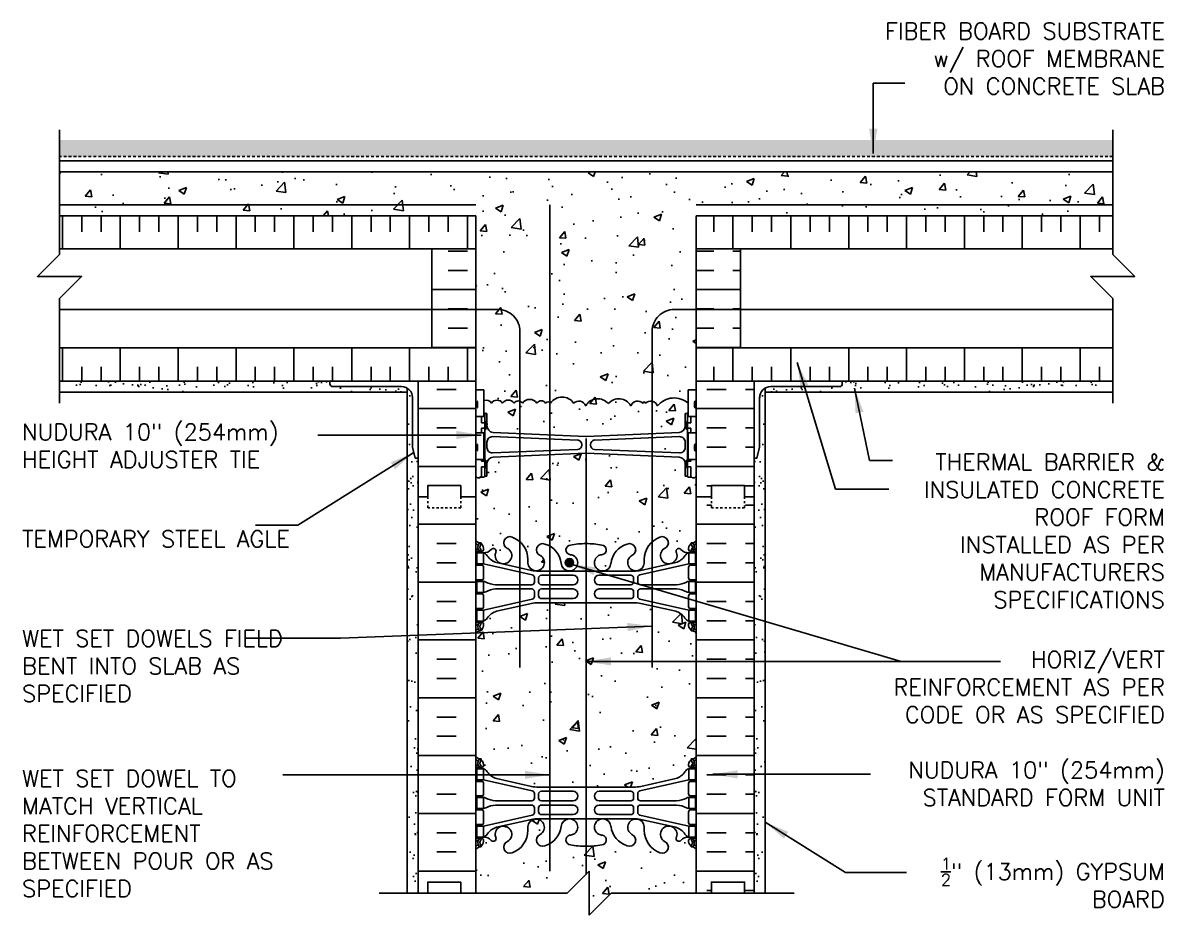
# Model space of a CAD drawing. Header units: inches. Extents: x 189.2 to 283.2, y 106.6 to 172.4.
# Drawn here: x 231.5 to 283.2, y 131.9 to 172.4 of the extents above; entities that cross this region are included whole.
import ezdxf

# ---------------------------------------------------------------- set-up
doc = ezdxf.new("R2010")
doc.units = ezdxf.units.IN
doc.header["$LTSCALE"] = 0.5
doc.header["$MEASUREMENT"] = 0
doc.linetypes.add('DASHED2', pattern=[0.375, 0.25, -0.125])
for name, color, linetype in [('HATCH', 12, 'Continuous'), ('line25', 2, 'Continuous'), ('LINE3', 3, 'Continuous'), ('LINE50', 5, 'Continuous'), ('LINE9', 9, 'Continuous'), ('TEXT', 4, 'Continuous'), ('Web_Edge', 9, 'Continuous')]:
    doc.layers.add(name, color=color, linetype=linetype)
doc.styles.add('DIM', font='romans.shx', dxfattribs={"width": 0.7})
doc.styles.add('ROMANS', font='romans.shx', dxfattribs={"height": 0.75})
doc.styles.get("Standard").update_dxf_attribs({"font": 'romans.shx', "height": 0.75})
doc.linetypes.add('STEEL', pattern='A,0.5,-0.2,["X",Standard,S=0.1,R=0,X=-0.1,Y=-0.05],-0.1', length=0.8)
doc.dimstyles.new('ext_12', dxfattribs={"dimscale": 12, "dimtxt": 0.09375, "dimasz": 0.09375, "dimexe": 0.09375, "dimexo": 0.0625, "dimgap": 0.0625, "dimtad": 1, "dimdec": 1, "dimzin": 2, "dimdsep": 46, "dimlunit": 4, "dimtxsty": 'DIM', "dimcen": 0.09, "dimdle": 0.09375, "dimclrt": 4, "dimadec": 0, "dimazin": 0, "dimtfac": 1, "dimtdec": 1, "dimtmove": 2, "dimatfit": 3, "dimfxl": 1, "dimfrac": 2, "dimtolj": 1, "dimtzin": 0, "dimarcsym": 0})

msp = doc.modelspace()

# ---------------------------------------------------------------- hatches: boundary and pattern name
at = {"layer": 'HATCH'}
h = msp.add_hatch(dxfattribs=at)
h.set_pattern_fill('GRAVEL', color=256, style=0)
h.set_pattern_definition([(228.0128, (0.72, 1), (-7.999998232, -9.000001342), [0.134536, -13.319088]), (184.9697, (0.63, 0.9), (12.0000010515, 0.999991307), [0.230868, -22.855925]), (132.5104, (0.4, 0.88), (9.999990718, -11.000008674), [0.162788, -16.116032]), (267.2737, (0.01, 0.63), (0.999996018, 20.000000295), [0.210238, -20.813558]), (292.8337, (0, 0.42), (-5.0000099054, 11.999996412), [0.206155, -20.409373]), (357.2737, (0.08, 0.23), (-20.000000295, 0.999996018), [0.210238, -20.813558]), (37.6942, (0.29, 0.22), (-13.0000073456, -9.999990405), [0.278029, -27.524849]), (72.2553, (0.51, 0.39), (7.0000107627, 21.9999962312), [0.262488, -25.986321]), (121.4296, (0.59, 0.64), (-8.000008234, 12.9999950365), [0.21095, -20.884073]), (175.2364, (0.48, 0.82), (11.000000946, -0.999991533), [0.240832, -11.800763]), (222.3974, (0.24, 0.84), (-12.000007351, -10.999992082), [0.311448, -30.833375]), (138.8141, (1, 0.62), (-7.000002947, 5.999997313), [0.106301, -10.523844]), (171.4692, (0.92, 0.69), (12.999998285, -2.00000791), [0.202237, -20.021511]), (225, (0.72, 0.72), (-1e-16, -1.0000003), [0.141421, -1.272792]), (203.1986, (0.65, 0.84), (4.99999973, 2.000001325), [0.076158, -7.539615]), (291.8014, (0.58, 0.81), (-0.99999991, 3.00000027), [0.107703, -5.277462]), (30.9638, (0.62, 0.71), (2.99999802, 2.00000248), [0.174929, -5.656023]), (161.5651, (0.77, 0.8), (2.00000043, -0.9999984), [0.126491, -3.035787]), (16.3895, (0, 0.81), (10.000002198, 2.99999271), [0.1772, -17.542845]), (70.3462, (0.17, 0.86), (-3.999995247, -11.000002136), [0.148661, -14.717408]), (293.1986, (0.77, 1), (-2.000001325, 4.99999973), [0.152315, -7.463458]), (343.6105, (0.83, 0.86), (-10.000002198, 2.99999271), [0.1772, -17.542845]), (339.444, (0, 0.19), (-5.000001845, 1.999995996), [0.17088, -8.373124]), (294.7751, (0.16, 0.13), (-4.999992189, 11.000003422), [0.143178, -14.174643]), (66.8014, (0.78, 0), (2.000001325, 4.99999973), [0.152315, -7.463458]), (17.354, (0.84, 0.14), (-13.000002019, -3.999994502), [0.167631, -16.595424]), (69.444, (0.29, 0), (-1.999995996, -5.000001845), [0.08544, -8.458564]), (101.3099, (0.72, 0), (-0.99999763, 4.00000075), [0.05099, -5.048029]), (165.9638, (0.71, 0.05), (3.00000055, -0.99999806), [0.206155, -3.91695]), (186.009, (0.51, 0.1), (9.999999751, 0.9999993175), [0.19105, -18.913923]), (303.6901, (0.62, 0.62), (-1.00000133, 1.99999956), [0.144222, -3.461329]), (353.1572, (0.7, 0.5), (16.9999993655, -2.000007998), [0.251794, -24.927563]), (60.9454, (0.95, 0.47), (-4.000000027, -7.000000385), [0.102956, -10.192674]), (90, (1, 0.56), (-1, 1), [0.06, -0.94]), (120.2564, (0.49, 0.13), (3.999994887, -7.000002456), [0.138924, -13.75352]), (48.0128, (0.42, 0.25), (7.999998232, 9.000001342), [0.269072, -13.184552]), (0, (0.6, 0.45), (1, 1), [0.26, -0.74]), (325.3048, (0.86, 0.45), (-9.999994259, 7.00000861), [0.158114, -15.653274]), (254.0546, (0.99, 0.36), (-0.99999989, -4.000000127), [0.145602, -7.134508]), (207.646, (0.95, 0.22), (-18.999995807, -10.000007713), [0.237065, -23.469474]), (175.4261, (0.74, 0.11), (-13.0000005583, 0.999994801), [0.250799, -24.829074])])
h.paths.add_polyline_path([(255.369, 167.068), (233.123, 167.068), (233.123, 166.318), (255.369, 166.318)])
h.paths.add_polyline_path([(280.914, 167.068), (255.369, 167.068), (255.369, 166.318), (280.914, 166.318)])
h = msp.add_hatch(dxfattribs=at)
h.set_pattern_fill('AR-CONC', color=256, scale=0.5)
h.set_pattern_definition([(50, (0, 0), (3.5863, -0.31376), [0.375, -4.125]), (355, (0, 0), (-0.693757, 3.76096), [0.3, -3.3]), (100.4514, (0.299, -0.026), (2.892544, 3.4472), [0.3187, -3.50571]), (46.1842, (0, 1), (5.336207, -0.827596), [0.5625, -6.1875]), (96.6356, (0.4447, 0.931), (4.67331, 4.87059), [0.47805, -5.25857]), (351.1842, (0, 1), (4.67331, 4.87059), [0.45, -4.95]), (21, (0.5, 0.75), (2.984535, -2.013094), [0.375, -4.125]), (326, (0.5, 0.75), (1.216577, 3.62575), [0.3, -3.3]), (71.4514, (0.7487, 0.5822), (4.201112, 1.612656), [0.3187, -3.50571]), (37.5, (0, 0), (0.0607993, 1.6644693), [0, -3.26, 0, -3.35, 0, -3.3125]), (7.5, (0, 0), (1.315348, 1.972059), [0, -1.91, 0, -3.185, 0, -1.2625]), (327.5, (-1.115, 0), (2.669112, -0.1127744), [0, -1.25, 0, -3.9, 0, -5.175]), (317.5, (-1.615, 0), (2.915931, 0.500525), [0, -1.625, 0, -2.59, 0, -3.675])])
h.paths.add_polyline_path([(262.018, 163.631), (280.914, 163.631), (280.914, 165.631), (233.123, 165.631), (233.123, 163.631), (252.018, 163.631), (252.018, 162.131), (252.018, 157.631), (252.018, 156.131), (252.018, 155.726), (252.383, 155.726), (252.383, 155.245, -0.328601), (252.726, 155.129, -0.520567), (253.228, 155.129, -0.520567), (253.749, 155.129, -0.520567), (254.131, 155.129, -0.520567), (254.785, 155.129, -0.520567), (255.182, 155.129, -0.520567), (255.402, 155.129, -0.520567), (256.453, 155.129, -0.520567), (257.004, 155.012, -0.520567), (258.025, 155.107, -0.520567), (259.046, 155.012, -0.520567), (259.597, 155.129, -0.035013), (259.653, 155.199, -0.035013), (259.71, 155.129, -0.520567), (260.261, 155.012, -0.416771), (261.653, 155.126), (261.653, 155.726), (262.018, 155.726), (262.018, 156.131), (262.018, 157.631), (262.018, 162.131)])
h.paths.add_polyline_path([(261.518, 154.657), (261.618, 154.657, -0.327813), (261.653, 154.705), (261.653, 155.126, 0.416771), (260.261, 155.012, 0.520567), (259.71, 155.129, 0.035013), (259.653, 155.199, 0.035013), (259.597, 155.129, 0.520567), (259.046, 155.012, 0.520567), (258.025, 155.107, 0.520567), (257.004, 155.012, 0.520567), (256.453, 155.129, 0.520567), (255.402, 155.129, 0.520567), (255.182, 155.129, 0.520567), (254.785, 155.129, 0.520567), (254.131, 155.129, 0.520567), (253.749, 155.129, 0.520567), (253.228, 155.129, 0.520567), (252.726, 155.129, 0.328601), (252.383, 155.245), (252.383, 154.705, -0.327813), (252.418, 154.657), (252.518, 154.657), (252.518, 154.097, 0.390098), (252.794, 153.798), (257.002, 153.614, 0.020761), (257.018, 153.613, 0.020761), (257.035, 153.614), (261.243, 153.798, 0.390098), (261.518, 154.097)])
h.paths.add_polyline_path([(256.635, 153.454), (252.778, 153.606, 0.425773), (252.518, 153.356), (252.518, 153.119, 0.425773), (252.778, 152.869), (256.635, 153.02, 0.390098), (256.818, 153.22), (256.818, 153.255, 0.390098)])
h.paths.add_polyline_path([(261.518, 153.356, 0.425773), (261.259, 153.606), (257.402, 153.454, 0.390098), (257.218, 153.255), (257.218, 153.22, 0.390098), (257.402, 153.02), (261.259, 152.869, 0.425773), (261.518, 153.119)])
h.paths.add_polyline_path([(262.018, 151.817), (261.938, 151.737), (261.848, 151.737), (261.818, 151.767), (261.668, 151.767, -0.414214), (261.618, 151.817), (261.518, 151.817), (261.518, 152.378, 0.390098), (261.243, 152.677), (257.035, 152.861, 0.020761), (257.018, 152.862, 0.020761), (257.002, 152.861), (252.794, 152.677, 0.390098), (252.518, 152.378), (252.518, 151.817), (252.418, 151.817, -0.414214), (252.368, 151.767), (252.268, 151.767), (252.218, 151.767), (252.188, 151.737), (252.098, 151.737), (252.018, 151.817), (252.018, 150.881), (252.018, 148.881, 0.088416), (252.164, 148.784), (252.254, 148.784), (252.254, 148.742, -0.249069), (252.364, 148.535), (252.364, 148.467, -0.414214), (252.302, 148.405), (252.254, 148.405), (252.254, 148.335), (252.359, 148.335, 0.231736), (252.717, 148.486, -0.8344), (252.929, 148.36), (252.917, 148.339, 2.155404), (253.456, 148.533, -1), (253.669, 149.044, -0.311223), (254.378, 148.028), (254.378, 147.863, 1.661382), (254.939, 148.216, -1), (255.152, 148.727, -0.30095), (255.888, 147.855, 1.661382), (256.45, 148.208, 0.055617), (256.27, 148.253, -0.843243), (256.305, 148.686, -0.047544), (257.018, 148.75, -0.047544), (257.732, 148.686, -0.843243), (257.767, 148.253, 0.055617), (257.587, 148.208, 1.661382), (258.148, 147.855, -0.30095), (258.885, 148.727, -1), (259.098, 148.216, 1.661382), (259.659, 147.863), (259.659, 148.028, -0.311223), (260.368, 149.044, -1), (260.581, 148.533, 2.155404), (261.12, 148.339), (261.108, 148.36, -0.834375), (261.32, 148.486, 0.23174), (261.677, 148.335), (261.782, 148.335), (261.782, 148.405), (261.735, 148.405, -0.414214), (261.672, 148.467), (261.672, 148.535, -0.249069), (261.782, 148.742), (261.782, 148.784), (261.872, 148.784, 0.08841), (262.018, 148.881), (262.018, 150.881)])
h.paths.add_polyline_path([(262.018, 144.689, 0.08841), (261.872, 144.786), (261.782, 144.786), (261.782, 144.828, -0.249069), (261.672, 145.035), (261.672, 145.102, -0.414214), (261.735, 145.165), (261.782, 145.165), (261.782, 145.235), (261.677, 145.235, -0.155529), (261.502, 145.369, 0.180914), (261.084, 145.68), (259.503, 146.033, 0.054974), (259.176, 146.069), (257.018, 146.069), (254.86, 146.069, 0.054974), (254.534, 146.033), (252.953, 145.68, 0.180914), (252.535, 145.369, -0.155529), (252.359, 145.235), (252.254, 145.235), (252.254, 145.165), (252.302, 145.165, -0.414214), (252.364, 145.102), (252.364, 145.035, -0.249069), (252.254, 144.828), (252.254, 144.786), (252.164, 144.786, 0.088416), (252.018, 144.689), (252.018, 139.073, 0.088416), (252.164, 138.976), (252.254, 138.976), (252.254, 138.934, -0.249069), (252.364, 138.727), (252.364, 138.66, -0.414214), (252.302, 138.597), (252.254, 138.597), (252.254, 138.527), (252.359, 138.527, -0.155529), (252.535, 138.393, 0.180914), (252.953, 138.082), (254.534, 137.729, 0.054974), (254.86, 137.693), (257.018, 137.693), (259.176, 137.693, 0.054974), (259.503, 137.729), (261.084, 138.082, 0.180914), (261.502, 138.393, -0.155529), (261.677, 138.527), (261.782, 138.527), (261.782, 138.597), (261.735, 138.597, -0.414214), (261.672, 138.66), (261.672, 138.727, -0.249069), (261.782, 138.934), (261.782, 138.976), (261.872, 138.976, 0.08841), (262.018, 139.073)])
h.paths.add_polyline_path([(262.018, 134.881, 0.08841), (261.872, 134.978), (261.782, 134.978), (261.782, 135.02, -0.249069), (261.672, 135.227), (261.672, 135.295, -0.414214), (261.735, 135.357), (261.782, 135.357), (261.782, 135.427), (261.677, 135.427, 0.231736), (261.32, 135.276, -0.8344), (261.108, 135.402), (261.12, 135.423, 2.155404), (260.581, 135.229, -1), (260.368, 134.717, -0.311223), (259.659, 135.733), (259.659, 135.898, 1.661382), (259.098, 135.546, -1), (258.885, 135.035, -0.30095), (258.148, 135.907, 1.661382), (257.587, 135.554, 0.055617), (257.767, 135.509, -0.843243), (257.732, 135.076, -0.047544), (257.018, 135.011, -0.047544), (256.305, 135.076, -0.843243), (256.27, 135.509, 0.055617), (256.45, 135.554, 1.661382), (255.888, 135.907, -0.30095), (255.152, 135.035, -1), (254.939, 135.546, 1.661382), (254.378, 135.898), (254.378, 135.733, -0.311223), (253.669, 134.717, -1), (253.456, 135.229, 2.155404), (252.917, 135.423), (252.929, 135.402, -0.834375), (252.717, 135.276, 0.23174), (252.359, 135.427), (252.254, 135.427), (252.254, 135.357), (252.302, 135.357, -0.414214), (252.364, 135.295), (252.364, 135.227, -0.249069), (252.254, 135.02), (252.254, 134.978), (252.164, 134.978, 0.088416), (252.018, 134.881), (252.018, 132.881), (256.158, 132.881), (257.158, 133.881), (257.158, 131.881), (258.158, 132.881), (262.018, 132.881)])
h = msp.add_hatch(dxfattribs=at)
h.set_pattern_fill('INSUL', color=256, scale=7, angle=90, style=0)
h.set_pattern_definition([(90, (86.2566, 26.4048), (-2.625, 2e-16), []), (90, (85.3816, 26.4048), (-2.625, 2e-16), [0.875, -0.875]), (90, (84.5066, 26.4048), (-2.625, 2e-16), [0.875, -0.875])])
h.paths.add_polyline_path([(233.123, 163.631), (252.018, 163.631), (252.018, 162.131), (233.123, 162.131)])
h.paths.add_polyline_path([(233.123, 156.131), (233.123, 157.631), (252.018, 157.631), (252.018, 156.131)])
h = msp.add_hatch(dxfattribs=at)
h.set_pattern_fill('INSUL', color=256, scale=7, angle=90, style=0)
h.set_pattern_definition([(90, (64.1814, 26.4048), (-2.625, 2e-16), []), (90, (63.3064, 26.4048), (-2.625, 2e-16), [0.875, -0.875]), (90, (62.4314, 26.4048), (-2.625, 2e-16), [0.875, -0.875])])
h.paths.add_polyline_path([(280.914, 163.631), (262.018, 163.631), (262.018, 162.131), (280.914, 162.131)])
h.paths.add_polyline_path([(280.914, 156.131), (280.914, 157.631), (262.018, 157.631), (262.018, 156.131)])
h = msp.add_hatch(dxfattribs=at)
h.set_pattern_fill('INSUL', color=256, scale=7)
h.set_pattern_definition([(0, (86.2566, 26.4048), (0, 2.625), []), (0, (86.2566, 27.2798), (0, 2.625), [0.875, -0.875]), (0, (86.2566, 28.1548), (0, 2.625), [0.875, -0.875])])
h.paths.add_polyline_path([(250.018, 159.131), (252.018, 159.131), (252.018, 157.631), (250.018, 157.631)])
h.paths.add_polyline_path([(250.018, 162.131), (252.018, 162.131), (252.018, 159.131), (250.018, 159.131)])
h = msp.add_hatch(dxfattribs=at)
h.set_pattern_fill('INSUL', color=256, scale=7)
h.set_pattern_definition([(0, (64.1814, 26.4048), (0, 2.625), []), (0, (64.1814, 27.2798), (0, 2.625), [0.875, -0.875]), (0, (64.1814, 28.1548), (0, 2.625), [0.875, -0.875])])
h.paths.add_polyline_path([(264.018, 159.131), (262.018, 159.131), (262.018, 157.631), (264.018, 157.631)])
h.paths.add_polyline_path([(264.018, 162.131), (262.018, 162.131), (262.018, 159.131), (264.018, 159.131)])
h = msp.add_hatch(dxfattribs=at)
h.set_pattern_fill('AR-SAND', color=256, scale=0.5, style=0)
h.set_pattern_definition([(142.5, (450.3155, 21.6391), (0.0314967, 0.963412), [0, -0.76, 0, -0.85, 0, -0.8125]), (172.5, (450.3155, 21.6391), (-0.8848884, 1.411073), [0, -0.41, 0, -0.685, 0, -0.2625]), (212.5, (450.9305, 21.6391), (-1.557071, 0.0028295), [0, -0.25, 0, -0.9, 0, -1.175]), (222.5, (450.9305, 21.6391), (-1.503063, 0.438838), [0, -0.125, 0, -0.59, 0, -0.675])])
h.paths.add_polyline_path([(233.123, 156.131), (233.123, 155.631), (248.893, 155.631), (248.893, 155.814, 0.131652), (248.643, 155.881), (245.518, 155.881, -0.414214), (245.393, 156.006), (245.393, 156.131)])
h = msp.add_hatch(dxfattribs=at)
h.set_pattern_fill('INSUL', color=256, scale=7, style=0)
h.paths.add_polyline_path([(262.018, 150.881), (262.706, 150.881), (262.706, 151.381), (264.206, 151.381), (264.206, 150.881), (264.643, 150.881), (264.643, 156.131), (262.018, 156.131)])
h.paths.add_polyline_path([(252.018, 156.131), (249.393, 156.131), (249.393, 152.631), (249.393, 150.881), (249.831, 150.881), (249.831, 151.381), (251.331, 151.381), (251.331, 150.881), (252.018, 150.881)])
h = msp.add_hatch(dxfattribs=at)
h.set_pattern_fill('AR-SAND', color=256, scale=0.5, style=0)
h.set_pattern_definition([(37.5, (63.72126, 21.6391), (-0.0314967, 0.963412), [0, -0.76, 0, -0.85, 0, -0.8125]), (7.5, (63.7213, 21.6391), (0.8848884, 1.411073), [0, -0.41, 0, -0.685, 0, -0.2625]), (327.5, (63.10626, 21.6391), (1.557071, 0.0028295), [0, -0.25, 0, -0.9, 0, -1.175]), (317.5, (63.1063, 21.6391), (1.503063, 0.438838), [0, -0.125, 0, -0.59, 0, -0.675])])
h.paths.add_polyline_path([(268.643, 156.131), (268.643, 156.006, -0.414214), (268.518, 155.881), (265.393, 155.881, 0.131652), (265.143, 155.814), (265.143, 155.631), (280.914, 155.631), (280.914, 156.131)])
h = msp.add_hatch(dxfattribs=at)
h.set_pattern_fill('AR-SAND', color=256, scale=0.5, style=0)
h.set_pattern_definition([(142.5, (447.1511, 23.2211), (0.0314967, 0.963412), [0, -0.76, 0, -0.85, 0, -0.8125]), (172.5, (447.1511, 23.2211), (-0.8848884, 1.411073), [0, -0.41, 0, -0.685, 0, -0.2625]), (212.5, (447.7661, 23.2211), (-1.557071, 0.0028295), [0, -0.25, 0, -0.9, 0, -1.175]), (222.5, (447.7661, 23.2211), (-1.503063, 0.438838), [0, -0.125, 0, -0.59, 0, -0.675])])
edge = h.paths.add_edge_path()
edge.add_arc((248.643, 155.381), 0.5, 0, 60, ccw=False)
edge.add_line((249.143, 155.381), (249.143, 153.131))
edge.add_line((249.143, 153.131), (249.268, 152.631))
edge.add_line((249.268, 152.631), (249.393, 152.631))
edge.add_line((249.393, 152.631), (249.393, 150.881))
edge.add_line((249.393, 150.881), (249.393, 132.881))
edge.add_line((249.393, 132.881), (248.893, 132.881))
edge.add_line((248.893, 132.881), (248.893, 155.814))
h = msp.add_hatch(dxfattribs=at)
h.set_pattern_fill('AR-SAND', color=256, scale=0.5, style=0)
h.set_pattern_definition([(37.5, (66.88566, 23.2211), (-0.0314967, 0.963412), [0, -0.76, 0, -0.85, 0, -0.8125]), (7.5, (66.8857, 23.2211), (0.8848884, 1.411073), [0, -0.41, 0, -0.685, 0, -0.2625]), (327.5, (66.27066, 23.2211), (1.557071, 0.0028295), [0, -0.25, 0, -0.9, 0, -1.175]), (317.5, (66.2707, 23.2211), (1.503063, 0.438838), [0, -0.125, 0, -0.59, 0, -0.675])])
edge = h.paths.add_edge_path()
edge.add_arc((265.393, 155.381), 0.5, 120, 180)
edge.add_line((264.893, 155.381), (264.893, 153.131))
edge.add_line((264.893, 153.131), (264.768, 152.631))
edge.add_line((264.768, 152.631), (264.643, 152.631))
edge.add_line((264.643, 152.631), (264.643, 150.881))
edge.add_line((264.643, 150.881), (264.643, 132.881))
edge.add_line((264.643, 132.881), (265.143, 132.881))
edge.add_line((265.143, 132.881), (265.143, 155.814))
h = msp.add_hatch(dxfattribs=at)
h.set_pattern_fill('INSUL', color=256, scale=7, style=0)
h.paths.add_polyline_path([(252.018, 150.881), (251.331, 150.881), (251.331, 150.381), (249.831, 150.381), (249.831, 150.881), (249.393, 150.881), (249.393, 132.881), (249.831, 132.881), (249.831, 133.381), (251.331, 133.381), (251.331, 132.881), (252.018, 132.881)])
h.paths.add_polyline_path([(264.643, 150.881), (264.206, 150.881), (264.206, 150.381), (262.706, 150.381), (262.706, 150.881), (262.018, 150.881), (262.018, 132.881), (262.706, 132.881), (262.706, 133.381), (264.206, 133.381), (264.206, 132.881), (264.643, 132.881)])
at = {"layer": 'LINE3'}
msp.add_hatch(color=256, dxfattribs=at).paths.add_polyline_path([(256.45, 147.883, 1), (256.075, 147.883, 1)])

# ---------------------------------------------------------------- linework, layer by layer
at = {"layer": 'HATCH'}
for p, q in [((233.123, 162.131), (252.018, 162.131)), ((280.914, 162.131), (262.018, 162.131)), ((233.123, 157.631), (252.018, 157.631)), ((280.914, 157.631), (262.018, 157.631)), ((236.46, 156.131), (236.433, 156.157)), ((239.288, 156.131), (239.262, 156.157)), ((244.945, 156.131), (244.919, 156.157)), ((247.773, 156.131), (247.747, 156.157)), ((266.264, 156.131), (266.29, 156.157)), ((269.092, 156.131), (269.118, 156.157)), ((274.749, 156.131), (274.775, 156.157)), ((277.577, 156.131), (277.603, 156.157))]:
    msp.add_line(p, q, dxfattribs=at)
for points in [[(258.025, 155.107, 0.520567), (257.004, 155.012, 0.520567), (256.453, 155.129, 0.520567), (255.402, 155.129, 0.520567), (255.182, 155.129, 0.520567), (254.785, 155.129, 0.520567), (254.131, 155.129, 0.520567), (253.749, 155.129, 0.520567), (253.228, 155.129, 0.520567), (252.726, 155.129, 0.328601), (252.383, 155.245, 0.328601)], [(258.025, 155.107, -0.520567), (259.046, 155.012, -0.520567), (259.597, 155.129, -0.035013), (259.653, 155.199, -0.035013)], [(261.653, 155.126, 0.416771), (260.261, 155.012, 0.520567), (259.71, 155.129, 0.035013), (259.653, 155.199, 0.035013)]]:
    msp.add_lwpolyline(points, format="xyb", dxfattribs=at)
at = {"layer": 'line25'}
for p, q in [((233.123, 165.631), (280.914, 165.631)), ((233.123, 163.631), (252.018, 163.631)), ((252.018, 162.131), (252.018, 163.631)), ((280.914, 163.631), (262.018, 163.631)), ((262.018, 162.131), (262.018, 163.631)), ((252.018, 156.131), (252.018, 157.631)), ((262.018, 156.131), (262.018, 157.631)), ((252.018, 156.131), (233.123, 156.131)), ((252.018, 156.131), (252.018, 150.881)), ((252.018, 150.881), (252.018, 156.131)), ((262.018, 150.881), (262.018, 156.131)), ((262.018, 156.131), (280.914, 156.131)), ((252.018, 155.726), (252.383, 155.726)), ((252.383, 155.726), (252.383, 154.526)), ((261.653, 155.726), (261.653, 154.526)), ((262.018, 155.726), (261.653, 155.726)), ((252.018, 154.526), (252.383, 154.526)), ((262.018, 154.526), (261.653, 154.526)), ((252.018, 153.776), (252.383, 153.776)), ((252.383, 153.776), (252.383, 152.576)), ((262.018, 153.776), (261.653, 153.776)), ((261.653, 153.776), (261.653, 152.576)), ((252.018, 152.576), (252.383, 152.576)), ((262.018, 152.576), (261.653, 152.576)), ((252.018, 150.881), (252.018, 132.881)), ((262.018, 132.881), (262.018, 150.881))]:
    msp.add_line(p, q, dxfattribs=at)
at = {"layer": 'LINE3', "linetype": 'STEEL'}
for p, q in [((233.123, 164.131), (252.018, 164.131)), ((280.914, 164.131), (262.018, 164.131))]:
    msp.add_line(p, q, dxfattribs=at)
at = {"layer": 'LINE3'}
for p, q in [((255.369, 164.131), (255.369, 133.877)), ((257.018, 153.525), (257.018, 133.735))]:
    msp.add_line(p, q, dxfattribs=at)
for points in [[(233.123, 159.381), (253.018, 159.381, -0.414214), (254.018, 158.381), (254.018, 143.131)], [(280.914, 159.381), (261.018, 159.381, 0.414214), (260.018, 158.381), (260.018, 143.131)]]:
    msp.add_lwpolyline(points, format="xyb", dxfattribs=at)
msp.add_circle((256.262, 147.883), 0.188, dxfattribs=at)
at = {"layer": 'LINE50', "color": 9, "linetype": 'DASHED2'}
msp.add_line((280.914, 166.318), (233.123, 166.318), dxfattribs=at)
at = {"layer": 'LINE50'}
for p, q in [((249.393, 150.881), (249.393, 156.131)), ((264.643, 150.881), (264.643, 156.131)), ((249.393, 132.881), (249.393, 150.881)), ((264.643, 132.881), (264.643, 150.881))]:
    msp.add_line(p, q, dxfattribs=at)
for points in [[(252.018, 150.881), (251.331, 150.881), (251.331, 151.381), (249.831, 151.381), (249.831, 150.881), (249.393, 150.881)], [(249.393, 150.881), (249.831, 150.881), (249.831, 151.381), (251.331, 151.381), (251.331, 150.881), (252.018, 150.881)], [(262.018, 150.881), (262.706, 150.881), (262.706, 151.381), (264.206, 151.381), (264.206, 150.881), (264.643, 150.881)], [(264.643, 150.881), (264.206, 150.881), (264.206, 151.381), (262.706, 151.381), (262.706, 150.881), (262.018, 150.881)], [(252.018, 132.881), (251.331, 132.881), (251.331, 133.381), (249.831, 133.381), (249.831, 132.881), (249.393, 132.881)], [(249.393, 132.881), (249.831, 132.881), (249.831, 133.381), (251.331, 133.381), (251.331, 132.881), (252.018, 132.881)], [(262.018, 132.881), (262.706, 132.881), (262.706, 133.381), (264.206, 133.381), (264.206, 132.881), (264.643, 132.881)], [(264.643, 132.881), (264.206, 132.881), (264.206, 133.381), (262.706, 133.381), (262.706, 132.881), (262.018, 132.881)]]:
    msp.add_lwpolyline(points, dxfattribs=at)
at = {"layer": 'LINE9'}
for p, q in [((250.018, 162.131), (250.018, 157.631)), ((252.018, 157.631), (252.018, 162.131)), ((262.018, 157.631), (262.018, 162.131)), ((264.018, 162.131), (264.018, 157.631)), ((248.893, 155.631), (233.123, 155.631)), ((248.893, 132.881), (248.893, 155.814)), ((265.143, 132.881), (265.143, 155.814)), ((265.143, 155.631), (280.914, 155.631)), ((252.018, 154.956), (252.018, 155.176)), ((252.018, 155.121), (252.018, 155.121)), ((252.018, 155.011), (252.018, 155.011)), ((252.058, 155.216), (252.058, 155.216)), ((252.058, 154.916), (252.058, 154.916)), ((252.098, 154.956), (252.098, 155.176)), ((261.938, 154.956), (261.938, 155.176)), ((261.978, 155.216), (261.978, 155.216)), ((261.978, 154.916), (261.978, 154.916)), ((262.018, 154.956), (262.018, 155.176)), ((262.018, 155.121), (262.018, 155.121)), ((262.018, 155.011), (262.018, 155.011)), ((252.268, 154.526), (252.268, 154.237)), ((252.418, 151.817), (252.418, 154.657)), ((252.418, 154.657), (252.518, 154.657)), ((252.418, 154.637), (252.418, 154.637)), ((252.518, 154.657), (252.518, 154.097)), ((261.618, 154.657), (261.518, 154.657)), ((261.518, 154.657), (261.518, 154.097)), ((261.618, 151.817), (261.618, 154.657)), ((261.618, 154.637), (261.618, 154.637)), ((261.768, 154.526), (261.768, 154.237)), ((252.268, 153.987), (252.268, 153.776)), ((252.418, 154.287), (252.468, 154.287)), ((252.418, 153.937), (252.468, 153.937)), ((252.468, 154.287), (252.468, 153.937)), ((261.568, 154.287), (261.568, 153.937)), ((261.618, 154.287), (261.568, 154.287)), ((261.618, 153.937), (261.568, 153.937)), ((261.768, 153.987), (261.768, 153.776)), ((252.518, 153.119), (252.518, 153.356)), ((256.635, 153.454), (252.778, 153.606)), ((257.002, 153.614), (252.794, 153.798)), ((257.035, 153.614), (261.243, 153.798)), ((257.402, 153.454), (261.259, 153.606)), ((261.518, 153.119), (261.518, 153.356)), ((252.018, 153.006), (252.018, 153.226)), ((252.018, 153.171), (252.018, 153.171)), ((252.018, 153.061), (252.018, 153.061)), ((252.058, 153.266), (252.058, 153.266)), ((252.058, 152.966), (252.058, 152.966)), ((252.098, 153.006), (252.098, 153.226)), ((256.635, 153.02), (252.778, 152.869)), ((257.002, 152.861), (252.794, 152.677)), ((256.818, 153.255), (256.818, 153.22)), ((257.035, 152.861), (261.243, 152.677)), ((257.218, 153.255), (257.218, 153.22)), ((257.402, 153.02), (261.259, 152.869)), ((261.938, 153.006), (261.938, 153.226)), ((261.978, 153.266), (261.978, 153.266)), ((261.978, 152.966), (261.978, 152.966)), ((262.018, 153.006), (262.018, 153.226)), ((262.018, 153.171), (262.018, 153.171)), ((262.018, 153.061), (262.018, 153.061)), ((252.268, 152.576), (252.268, 152.487)), ((252.418, 152.537), (252.468, 152.537)), ((252.468, 152.537), (252.468, 152.187)), ((252.518, 152.378), (252.518, 151.817)), ((261.518, 152.378), (261.518, 151.817)), ((261.618, 152.537), (261.568, 152.537)), ((261.568, 152.537), (261.568, 152.187)), ((261.768, 152.576), (261.768, 152.487)), ((252.018, 151.817), (252.098, 151.737)), ((252.098, 151.737), (252.188, 151.737)), ((252.268, 151.817), (252.188, 151.737)), ((252.218, 151.767), (252.368, 151.767)), ((252.268, 152.237), (252.268, 151.817)), ((252.268, 151.767), (252.368, 151.767)), ((252.418, 152.187), (252.468, 152.187)), ((252.418, 151.817), (252.518, 151.817)), ((261.618, 151.817), (261.518, 151.817)), ((261.618, 152.187), (261.568, 152.187)), ((261.768, 151.767), (261.668, 151.767)), ((261.818, 151.767), (261.668, 151.767)), ((261.768, 152.237), (261.768, 151.817)), ((261.768, 151.817), (261.848, 151.737)), ((261.938, 151.737), (261.848, 151.737)), ((262.018, 151.817), (261.938, 151.737)), ((257.158, 133.881), (256.158, 132.881)), ((257.158, 133.881), (257.158, 131.881)), ((247.629, 132.881), (256.158, 132.881)), ((258.158, 132.881), (257.158, 131.881)), ((258.158, 132.881), (266.453, 132.881))]:
    msp.add_line(p, q, dxfattribs=at)
for points in [[(233.123, 155.131), (233.123, 159.881), (234.123, 160.881), (232.123, 160.881), (233.123, 161.881), (233.123, 167.542)], [(280.914, 155.131), (280.914, 159.881), (279.914, 160.881), (281.914, 160.881), (280.914, 161.881), (280.914, 167.542)], [(280.914, 166.131), (233.123, 166.131)], [(252.268, 154.237), (252.418, 154.237), (252.418, 153.987), (252.268, 153.987)], [(261.768, 154.237), (261.618, 154.237), (261.618, 153.987), (261.768, 153.987)], [(252.383, 153.487), (252.418, 153.487), (252.418, 152.987), (252.383, 152.987)], [(261.653, 153.487), (261.618, 153.487), (261.618, 152.987), (261.653, 152.987)], [(252.268, 152.237), (252.418, 152.237), (252.418, 152.487), (252.268, 152.487)], [(261.768, 152.237), (261.618, 152.237), (261.618, 152.487), (261.768, 152.487)]]:
    msp.add_lwpolyline(points, dxfattribs=at)
for points in [[(249.393, 152.631), (249.393, 156.131), (245.393, 156.131), (245.393, 156.006, 0.414214), (245.518, 155.881), (248.643, 155.881, -0.414214), (249.143, 155.381), (249.143, 153.131), (249.268, 152.631)], [(264.643, 152.631), (264.643, 156.131), (268.643, 156.131), (268.643, 156.006, -0.414214), (268.518, 155.881), (265.393, 155.881, 0.414214), (264.893, 155.381), (264.893, 153.131), (264.768, 152.631)]]:
    msp.add_lwpolyline(points, format="xyb", close=True, dxfattribs=at)
at = {"layer": 'LINE9', "linetype": 'DASHED2', "ltscale": 0.15}
for points in [[(251.331, 150.881), (251.331, 150.881), (251.331, 150.381), (249.831, 150.381), (249.831, 150.881), (249.831, 150.881)], [(264.206, 150.881), (264.206, 150.881), (264.206, 150.381), (262.706, 150.381), (262.706, 150.881), (262.706, 150.881)]]:
    msp.add_lwpolyline(points, dxfattribs=at)
at = {"layer": 'LINE9'}
for centre, radius, start, end in [((252.058, 155.176), 0.04, 90, 180), ((252.058, 154.956), 0.04, 180, 270), ((252.058, 155.176), 0.04, 360, 90), ((252.058, 154.956), 0.04, 270, 0), ((261.978, 155.176), 0.04, 90, 180), ((261.978, 154.956), 0.04, 180, 270), ((261.978, 155.176), 0.04, 0, 90), ((261.978, 154.956), 0.04, 270, 0), ((252.368, 154.657), 0.05, 0, 72.5993), ((261.668, 154.657), 0.05, 107.4007, 180), ((252.818, 154.097), 0.3, 180, 265.2426), ((261.218, 154.097), 0.3, 274.7574, 0), ((252.768, 153.356), 0.25, 87.7479, 180), ((256.618, 153.255), 0.2, 0, 85.2426), ((257.018, 153.813), 0.2, 265.2426, 270), ((257.018, 153.813), 0.2, 270, 274.7574), ((257.418, 153.255), 0.2, 94.7574, 180), ((261.268, 153.356), 0.25, 0, 92.2521), ((252.058, 153.226), 0.04, 90, 180), ((252.058, 153.006), 0.04, 180, 270), ((252.058, 153.226), 0.04, 360, 90), ((252.058, 153.006), 0.04, 270, 0), ((252.768, 153.119), 0.25, 180, 272.2521), ((256.618, 153.22), 0.2, 274.7574, 0), ((257.018, 152.662), 0.2, 90, 94.7574), ((257.018, 152.662), 0.2, 85.2426, 90), ((257.418, 153.22), 0.2, 180, 265.2426), ((261.268, 153.119), 0.25, 267.7479, 0), ((261.978, 153.226), 0.04, 90, 180), ((261.978, 153.006), 0.04, 180, 270), ((261.978, 153.226), 0.04, 0, 90), ((261.978, 153.006), 0.04, 270, 0), ((252.818, 152.378), 0.3, 94.7574, 180), ((261.218, 152.378), 0.3, 0, 85.2426), ((252.368, 151.817), 0.05, 270, 0), ((261.668, 151.817), 0.05, 180, 270)]:
    msp.add_arc(centre, radius, start, end, dxfattribs=at)
at = {"layer": 'Web_Edge'}
for p, q in [((252.164, 148.784), (252.254, 148.784)), ((252.254, 148.784), (252.254, 148.742)), ((261.872, 148.784), (261.782, 148.784)), ((261.782, 148.784), (261.782, 148.742)), ((252.018, 148.505), (252.096, 148.505)), ((252.018, 148.405), (252.302, 148.405)), ((252.164, 148.405), (252.164, 148.335)), ((252.254, 148.405), (252.254, 148.335)), ((252.364, 148.535), (252.364, 148.467)), ((252.917, 148.339), (252.929, 148.36)), ((261.12, 148.339), (261.108, 148.36)), ((261.672, 148.535), (261.672, 148.467)), ((262.018, 148.405), (261.735, 148.405)), ((261.782, 148.405), (261.782, 148.335)), ((261.872, 148.405), (261.872, 148.335)), ((262.018, 148.505), (261.941, 148.505)), ((252.018, 147.765), (252.302, 147.765)), ((252.164, 147.835), (252.164, 147.765)), ((252.254, 147.835), (252.254, 147.765)), ((254.577, 147.338), (252.359, 147.835)), ((252.364, 147.702), (252.364, 147.167)), ((254.534, 147.536), (252.953, 147.889)), ((254.378, 148.028), (254.378, 147.863)), ((259.46, 147.338), (261.677, 147.835)), ((259.503, 147.536), (261.084, 147.889)), ((259.659, 148.028), (259.659, 147.863)), ((261.672, 147.702), (261.672, 147.167)), ((262.018, 147.765), (261.735, 147.765)), ((261.782, 147.835), (261.782, 147.765)), ((261.872, 147.835), (261.872, 147.765)), ((252.018, 147.105), (252.302, 147.105)), ((252.164, 147.105), (252.164, 147.035)), ((252.254, 147.105), (252.254, 147.035)), ((254.675, 147.004), (254.675, 147.216)), ((254.86, 147.5), (257.018, 147.5)), ((254.862, 147.005), (254.862, 147.189)), ((254.987, 147.314), (256.427, 147.314)), ((259.176, 147.5), (257.018, 147.5)), ((259.05, 147.314), (257.61, 147.314)), ((259.175, 147.005), (259.175, 147.189)), ((259.362, 147.004), (259.362, 147.216)), ((262.018, 147.105), (261.735, 147.105)), ((261.782, 147.105), (261.782, 147.035)), ((261.872, 147.105), (261.872, 147.035)), ((254.55, 146.879), (252.912, 146.879)), ((254.55, 146.691), (252.912, 146.691)), ((254.675, 146.566), (254.675, 146.353)), ((254.862, 146.565), (254.862, 146.381)), ((254.987, 146.88), (256.427, 146.88)), ((254.987, 146.69), (256.427, 146.69)), ((259.05, 146.88), (257.61, 146.88)), ((259.05, 146.69), (257.61, 146.69)), ((259.175, 146.565), (259.175, 146.381)), ((259.362, 146.566), (259.362, 146.353)), ((259.487, 146.879), (261.125, 146.879)), ((259.487, 146.691), (261.125, 146.691)), ((252.018, 146.465), (252.302, 146.465)), ((252.164, 146.465), (252.164, 146.535)), ((252.254, 146.465), (252.254, 146.535)), ((254.577, 146.231), (252.359, 145.735)), ((252.364, 145.867), (252.364, 146.402)), ((254.86, 146.069), (257.018, 146.069)), ((254.987, 146.256), (256.427, 146.256)), ((259.176, 146.069), (257.018, 146.069)), ((259.05, 146.256), (257.61, 146.256)), ((259.46, 146.231), (261.677, 145.735)), ((261.672, 145.867), (261.672, 146.402)), ((262.018, 146.465), (261.735, 146.465)), ((261.782, 146.465), (261.782, 146.535)), ((261.872, 146.465), (261.872, 146.535)), ((252.018, 145.805), (252.302, 145.805)), ((252.164, 145.735), (252.164, 145.805)), ((252.254, 145.735), (252.254, 145.805)), ((254.534, 146.033), (252.953, 145.68)), ((259.503, 146.033), (261.084, 145.68)), ((262.018, 145.805), (261.735, 145.805)), ((261.782, 145.735), (261.782, 145.805)), ((261.872, 145.735), (261.872, 145.805)), ((252.018, 145.165), (252.302, 145.165)), ((252.018, 145.065), (252.096, 145.065)), ((252.164, 145.165), (252.164, 145.235)), ((252.254, 145.165), (252.254, 145.235)), ((252.364, 145.035), (252.364, 145.102)), ((261.672, 145.035), (261.672, 145.102)), ((262.018, 145.165), (261.735, 145.165)), ((261.782, 145.165), (261.782, 145.235)), ((261.872, 145.165), (261.872, 145.235)), ((262.018, 145.065), (261.941, 145.065)), ((252.164, 144.786), (252.254, 144.786)), ((252.254, 144.786), (252.254, 144.828)), ((261.782, 144.786), (261.782, 144.828)), ((261.872, 144.786), (261.782, 144.786)), ((252.164, 138.976), (252.254, 138.976)), ((252.254, 138.976), (252.254, 138.934)), ((261.872, 138.976), (261.782, 138.976)), ((261.782, 138.976), (261.782, 138.934)), ((252.018, 138.697), (252.096, 138.697)), ((252.018, 138.597), (252.302, 138.597)), ((252.164, 138.597), (252.164, 138.527)), ((252.254, 138.597), (252.254, 138.527)), ((252.364, 138.727), (252.364, 138.66)), ((261.672, 138.727), (261.672, 138.66)), ((262.018, 138.597), (261.735, 138.597)), ((261.782, 138.597), (261.782, 138.527)), ((261.872, 138.597), (261.872, 138.527)), ((262.018, 138.697), (261.941, 138.697)), ((252.018, 137.957), (252.302, 137.957)), ((252.164, 138.027), (252.164, 137.957)), ((252.254, 138.027), (252.254, 137.957)), ((254.577, 137.53), (252.359, 138.027)), ((252.364, 137.895), (252.364, 137.36)), ((254.534, 137.729), (252.953, 138.082)), ((259.46, 137.53), (261.677, 138.027)), ((259.503, 137.729), (261.084, 138.082)), ((261.672, 137.895), (261.672, 137.36)), ((262.018, 137.957), (261.735, 137.957)), ((261.782, 138.027), (261.782, 137.957)), ((261.872, 138.027), (261.872, 137.957)), ((252.018, 137.297), (252.302, 137.297)), ((252.164, 137.297), (252.164, 137.227)), ((252.254, 137.297), (252.254, 137.227)), ((254.675, 137.196), (254.675, 137.408)), ((254.86, 137.693), (257.018, 137.693)), ((254.862, 137.197), (254.862, 137.381)), ((254.987, 137.506), (256.427, 137.506)), ((259.176, 137.693), (257.018, 137.693)), ((259.05, 137.506), (257.61, 137.506)), ((259.175, 137.197), (259.175, 137.381)), ((259.362, 137.196), (259.362, 137.408)), ((262.018, 137.297), (261.735, 137.297)), ((261.782, 137.297), (261.782, 137.227)), ((261.872, 137.297), (261.872, 137.227)), ((252.164, 136.657), (252.164, 136.727)), ((252.254, 136.657), (252.254, 136.727)), ((254.55, 137.071), (252.912, 137.071)), ((254.55, 136.883), (252.912, 136.883)), ((254.675, 136.758), (254.675, 136.546)), ((254.862, 136.757), (254.862, 136.573)), ((254.987, 137.072), (256.427, 137.072)), ((254.987, 136.882), (256.427, 136.882)), ((259.05, 137.072), (257.61, 137.072)), ((259.05, 136.882), (257.61, 136.882)), ((259.175, 136.757), (259.175, 136.573)), ((259.362, 136.758), (259.362, 136.546)), ((259.487, 137.071), (261.125, 137.071)), ((259.487, 136.883), (261.125, 136.883)), ((261.782, 136.657), (261.782, 136.727)), ((261.872, 136.657), (261.872, 136.727)), ((252.018, 136.657), (252.302, 136.657)), ((254.577, 136.424), (252.359, 135.927)), ((252.364, 136.06), (252.364, 136.595)), ((254.534, 136.225), (252.953, 135.872)), ((254.86, 136.261), (257.018, 136.261)), ((254.987, 136.448), (256.427, 136.448)), ((259.176, 136.261), (257.018, 136.261)), ((259.05, 136.448), (257.61, 136.448)), ((259.46, 136.424), (261.677, 135.927)), ((259.503, 136.225), (261.084, 135.872)), ((261.672, 136.06), (261.672, 136.595)), ((262.018, 136.657), (261.735, 136.657)), ((252.018, 135.997), (252.302, 135.997)), ((252.164, 135.927), (252.164, 135.997)), ((252.254, 135.927), (252.254, 135.997)), ((254.378, 135.733), (254.378, 135.898)), ((259.659, 135.733), (259.659, 135.898)), ((262.018, 135.997), (261.735, 135.997)), ((261.782, 135.927), (261.782, 135.997)), ((261.872, 135.927), (261.872, 135.997)), ((252.018, 135.357), (252.302, 135.357)), ((252.018, 135.257), (252.096, 135.257)), ((252.164, 135.357), (252.164, 135.427)), ((252.254, 135.357), (252.254, 135.427)), ((252.364, 135.227), (252.364, 135.295)), ((252.917, 135.423), (252.929, 135.402)), ((261.12, 135.423), (261.108, 135.402)), ((261.672, 135.227), (261.672, 135.295)), ((262.018, 135.357), (261.735, 135.357)), ((261.782, 135.357), (261.782, 135.427)), ((261.872, 135.357), (261.872, 135.427)), ((262.018, 135.257), (261.941, 135.257)), ((252.164, 134.978), (252.254, 134.978)), ((252.254, 134.978), (252.254, 135.02)), ((261.782, 134.978), (261.782, 135.02)), ((261.872, 134.978), (261.782, 134.978))]:
    msp.add_line(p, q, dxfattribs=at)
for points in [[(252.059, 147.835), (252.359, 147.835), (252.359, 148.335), (252.059, 148.335)], [(261.977, 147.835), (261.677, 147.835), (261.677, 148.335), (261.977, 148.335)], [(252.059, 145.735), (252.359, 145.735), (252.359, 145.235), (252.059, 145.235)], [(261.977, 145.735), (261.677, 145.735), (261.677, 145.235), (261.977, 145.235)], [(252.059, 138.027), (252.359, 138.027), (252.359, 138.527), (252.059, 138.527)], [(261.977, 138.027), (261.677, 138.027), (261.677, 138.527), (261.977, 138.527)], [(252.059, 135.927), (252.359, 135.927), (252.359, 135.427), (252.059, 135.427)], [(261.977, 135.927), (261.677, 135.927), (261.677, 135.427), (261.977, 135.427)]]:
    msp.add_lwpolyline(points, close=True, dxfattribs=at)
for points in [[(252.359, 146.785), (252.359, 147.035), (252.059, 147.035), (252.059, 146.785)], [(252.359, 146.785), (252.359, 146.535), (252.059, 146.535), (252.059, 146.785)], [(261.677, 146.785), (261.677, 147.035), (261.977, 147.035), (261.977, 146.785)], [(261.677, 146.785), (261.677, 146.535), (261.977, 146.535), (261.977, 146.785)], [(252.359, 136.977), (252.359, 137.227), (252.059, 137.227), (252.059, 136.977)], [(252.359, 136.977), (252.359, 136.727), (252.059, 136.727), (252.059, 136.977)], [(261.677, 136.977), (261.677, 137.227), (261.977, 137.227), (261.977, 136.977)], [(261.677, 136.977), (261.677, 136.727), (261.977, 136.727), (261.977, 136.977)]]:
    msp.add_lwpolyline(points, dxfattribs=at)
for centre, radius, start, end in [((252.364, 149.242), 0.5, 226.2109, 250.5288), ((252.364, 149.242), 0.6, 234.7832, 245.0748), ((252.358, 148.589), 0.25, 140.1145, 222.4609), ((252.102, 148.679), 0.021, 343.464, 63.9957), ((252.2, 148.72), 0.045, 321.448, 139.1879), ((252.114, 148.535), 0.25, 0, 70.5288), ((252.358, 148.589), 0.16, 140.0001, 222.4609), ((253.562, 148.789), 0.277, 67.32, 247.32), ((253.287, 148.022), 1.092, 0.3332, 69.4825), ((255.045, 148.472), 0.277, 67.32, 247.32), ((254.861, 147.735), 1.034, 6.6669, 73.6635), ((256.324, 148.467), 0.22, 95.1835, 255.7396), ((257.001, 144.973), 3.777, 89.7394, 100.6275), ((257.036, 144.973), 3.777, 79.3725, 90.2606), ((257.712, 148.467), 0.22, 284.2604, 84.8165), ((259.175, 147.735), 1.034, 106.3365, 173.3331), ((258.991, 148.472), 0.277, 292.68, 112.68), ((260.75, 148.022), 1.092, 110.5175, 179.6668), ((260.475, 148.789), 0.277, 292.68, 112.68), ((261.922, 148.535), 0.25, 109.4712, 180), ((261.836, 148.72), 0.045, 40.8121, 218.552), ((261.679, 148.589), 0.16, 317.5391, 39.9999), ((261.672, 149.242), 0.5, 289.4712, 313.7878), ((261.679, 148.589), 0.25, 317.5391, 39.8855), ((261.934, 148.679), 0.021, 116.0043, 196.536), ((261.672, 149.242), 0.6, 294.9252, 305.2168), ((252.096, 148.524), 0.0196, 269.4032, 15.4901), ((252.207, 148.451), 0.045, 222.4609, 42.4609), ((252.302, 148.467), 0.0625, 270, 0), ((252.384, 148.775), 0.441, 266.7976, 318.9873), ((252.237, 147.992), 0.364, 34.9775, 70.3387), ((253.16, 148.603), 0.743, 212.7919, 253.8107), ((252.811, 148.404), 0.125, 339.6243, 138.9873), ((253.268, 148.208), 0.375, 159.6243, 60.0685), ((254.752, 147.891), 0.375, 184.2448, 60.0685), ((256.262, 147.883), 0.375, 184.2448, 60.0685), ((256.156, 147.427), 0.834, 69.3729, 82.1063), ((257.774, 147.883), 0.375, 119.9315, 355.7552), ((257.881, 147.427), 0.834, 97.8937, 110.6271), ((259.285, 147.891), 0.375, 119.9315, 355.7552), ((260.768, 148.208), 0.375, 119.9315, 20.3757), ((260.877, 148.603), 0.743, 286.1893, 327.2081), ((261.225, 148.404), 0.125, 41.0127, 200.3757), ((261.653, 148.775), 0.441, 221.0127, 273.2024), ((261.8, 147.992), 0.364, 109.6613, 145.0225), ((261.735, 148.467), 0.0625, 180, 270), ((261.83, 148.451), 0.045, 137.5391, 317.5391), ((261.94, 148.524), 0.0196, 164.5099, 270.5968), ((252.302, 147.702), 0.0625, 0, 90), ((261.735, 147.702), 0.0625, 90, 180), ((252.302, 147.167), 0.0625, 270, 0), ((254.86, 149), 1.5, 257.4135, 270), ((254.55, 147.216), 0.125, 0, 77.3767), ((254.987, 147.189), 0.125, 90, 180), ((256.427, 147.097), 0.217, 270, 90), ((257.61, 147.097), 0.217, 90, 270), ((259.05, 147.189), 0.125, 0, 90), ((259.176, 149), 1.5, 270, 282.5865), ((259.487, 147.216), 0.125, 102.6233, 180), ((261.735, 147.167), 0.0625, 180, 270), ((252.355, 146.816), 0.219, 60.4937, 88.92), ((252.355, 146.753), 0.219, 271.08, 299.5063), ((253.001, 148.046), 1.17, 242.6365, 265.6505), ((253.001, 145.524), 1.17, 94.3495, 117.3635), ((254.55, 147.004), 0.125, 270, 0), ((254.55, 146.566), 0.125, 0, 90), ((254.987, 147.005), 0.125, 180, 270), ((254.987, 146.565), 0.125, 90, 180), ((256.427, 146.473), 0.217, 270, 90), ((257.61, 146.473), 0.217, 90, 270), ((259.05, 147.005), 0.125, 270, 360), ((259.05, 146.565), 0.125, 0, 90), ((259.487, 147.004), 0.125, 180, 270), ((259.487, 146.566), 0.125, 90, 180), ((261.036, 148.046), 1.17, 274.3495, 297.3635), ((261.036, 145.524), 1.17, 62.6365, 85.6505), ((261.682, 146.816), 0.219, 91.08, 119.5063), ((261.682, 146.753), 0.219, 240.4937, 268.92), ((252.302, 146.402), 0.0625, 0, 90), ((254.86, 144.569), 1.5, 90, 102.5865), ((254.55, 146.353), 0.125, 282.6233, 0), ((254.987, 146.381), 0.125, 180, 270), ((259.05, 146.381), 0.125, 270, 0), ((259.176, 144.569), 1.5, 77.4135, 90), ((259.487, 146.353), 0.125, 180, 257.3767), ((261.735, 146.402), 0.0625, 90, 180), ((252.302, 145.867), 0.0625, 270, 0), ((253.16, 144.966), 0.743, 106.1893, 147.2081), ((260.877, 144.966), 0.743, 32.7919, 73.8107), ((261.735, 145.867), 0.0625, 180, 270), ((252.096, 145.045), 0.0196, 344.5099, 90.5968), ((252.358, 144.98), 0.25, 137.5391, 219.8855), ((252.207, 145.119), 0.045, 317.5391, 137.5391), ((252.358, 144.98), 0.16, 137.5391, 219.9999), ((252.114, 145.035), 0.25, 289.4712, 360), ((252.302, 145.102), 0.0625, 360, 90), ((252.237, 145.577), 0.364, 289.6613, 325.0225), ((261.8, 145.577), 0.364, 214.9775, 250.3387), ((261.735, 145.102), 0.0625, 90, 180), ((261.922, 145.035), 0.25, 180, 250.5288), ((261.83, 145.119), 0.045, 42.4609, 222.4609), ((261.679, 144.98), 0.16, 320.0001, 42.4609), ((261.679, 144.98), 0.25, 320.1145, 42.4609), ((261.94, 145.045), 0.0196, 89.4032, 195.4901), ((252.364, 144.328), 0.6, 114.9252, 125.2168), ((252.364, 144.328), 0.5, 109.4712, 133.7891), ((252.102, 144.891), 0.021, 296.0043, 16.536), ((252.2, 144.849), 0.045, 220.8121, 38.552), ((261.836, 144.849), 0.045, 141.448, 319.1879), ((261.672, 144.328), 0.5, 46.2122, 70.5288), ((261.934, 144.891), 0.021, 163.464, 243.9957), ((261.672, 144.328), 0.6, 54.7842, 65.0748), ((252.364, 139.434), 0.5, 226.2109, 250.5288), ((252.364, 139.434), 0.6, 234.7832, 245.0748), ((252.358, 138.782), 0.25, 140.1145, 222.4609), ((252.102, 138.871), 0.021, 343.464, 63.9957), ((252.2, 138.913), 0.045, 321.448, 139.1879), ((252.114, 138.727), 0.25, 0, 70.5288), ((252.358, 138.782), 0.16, 140.0001, 222.4609), ((261.922, 138.727), 0.25, 109.4712, 180), ((261.836, 138.913), 0.045, 40.8121, 218.552), ((261.679, 138.782), 0.16, 317.5391, 39.9999), ((261.672, 139.434), 0.5, 289.4712, 313.7878), ((261.679, 138.782), 0.25, 317.5391, 39.8855), ((261.934, 138.871), 0.021, 116.0043, 196.536), ((261.672, 139.434), 0.6, 294.9252, 305.2158), ((252.096, 138.717), 0.0196, 269.4032, 15.4901), ((252.207, 138.643), 0.045, 222.4609, 42.4609), ((252.302, 138.66), 0.0625, 270, 0), ((252.237, 138.184), 0.364, 34.9775, 70.3387), ((253.16, 138.796), 0.743, 212.7919, 253.8107), ((260.877, 138.796), 0.743, 286.1893, 327.2081), ((261.8, 138.184), 0.364, 109.6613, 145.0225), ((261.735, 138.66), 0.0625, 180, 270), ((261.83, 138.643), 0.045, 137.5391, 317.5391), ((261.94, 138.717), 0.0196, 164.5099, 270.5968), ((252.302, 137.895), 0.0625, 0, 90), ((261.735, 137.895), 0.0625, 90, 180), ((252.302, 137.36), 0.0625, 270, 0), ((254.86, 139.193), 1.5, 257.4135, 270), ((254.55, 137.408), 0.125, 0, 77.3767), ((254.987, 137.381), 0.125, 90, 180), ((256.427, 137.289), 0.217, 270, 90), ((257.61, 137.289), 0.217, 90, 270), ((259.05, 137.381), 0.125, 0, 90), ((259.176, 139.193), 1.5, 270, 282.5865), ((259.487, 137.408), 0.125, 102.6233, 180), ((261.735, 137.36), 0.0625, 180, 270), ((252.355, 137.008), 0.219, 60.4937, 88.92), ((252.355, 136.946), 0.219, 271.08, 299.5063), ((253.001, 138.238), 1.17, 242.6365, 265.6505), ((253.001, 135.716), 1.17, 94.3495, 117.3635), ((254.55, 137.196), 0.125, 270, 0), ((254.55, 136.758), 0.125, 0, 90), ((254.987, 137.197), 0.125, 180, 270), ((254.987, 136.757), 0.125, 90, 180), ((256.427, 136.665), 0.217, 270, 90), ((257.61, 136.665), 0.217, 90, 270), ((259.05, 137.197), 0.125, 270, 360), ((259.05, 136.757), 0.125, 0, 90), ((259.487, 137.196), 0.125, 180, 270), ((259.487, 136.758), 0.125, 90, 180), ((261.036, 138.238), 1.17, 274.3495, 297.3635), ((261.036, 135.716), 1.17, 62.6365, 85.6505), ((261.682, 137.008), 0.219, 91.08, 119.5063), ((261.682, 136.946), 0.219, 240.4937, 268.92), ((252.302, 136.595), 0.0625, 0, 90), ((254.752, 135.871), 0.375, 299.9315, 175.7552), ((254.86, 134.761), 1.5, 90, 102.5865), ((254.55, 136.546), 0.125, 282.6233, 0), ((254.987, 136.573), 0.125, 180, 270), ((256.262, 135.879), 0.375, 299.9315, 175.7552), ((257.774, 135.879), 0.375, 4.2448, 240.0685), ((259.285, 135.871), 0.375, 4.2448, 240.0685), ((259.05, 136.573), 0.125, 270, 0), ((259.176, 134.761), 1.5, 77.4135, 90), ((259.487, 136.546), 0.125, 180, 257.3767), ((261.735, 136.595), 0.0625, 90, 180), ((252.302, 136.06), 0.0625, 270, 0), ((253.16, 135.158), 0.743, 106.1893, 147.2081), ((253.268, 135.554), 0.375, 299.9315, 200.3757), ((253.287, 135.74), 1.092, 290.5175, 359.6668), ((254.861, 136.027), 1.034, 286.3365, 353.3331), ((259.175, 136.027), 1.034, 186.6669, 253.6635), ((260.75, 135.74), 1.092, 180.3332, 249.4825), ((260.768, 135.554), 0.375, 339.6243, 240.0685), ((260.877, 135.158), 0.743, 32.7919, 73.8107), ((261.735, 136.06), 0.0625, 180, 270), ((252.096, 135.237), 0.0196, 344.5099, 90.5968), ((252.358, 135.173), 0.25, 137.5391, 219.8855), ((252.207, 135.311), 0.045, 317.5391, 137.5391), ((252.358, 135.173), 0.16, 137.5391, 219.9999), ((252.114, 135.227), 0.25, 289.4712, 360), ((252.302, 135.295), 0.0625, 360, 90), ((252.237, 135.77), 0.364, 289.6613, 325.0225), ((252.384, 134.986), 0.441, 41.0127, 93.2024), ((252.811, 135.358), 0.125, 221.0127, 20.3757), ((253.562, 134.973), 0.277, 112.68, 292.68), ((255.045, 135.29), 0.277, 112.68, 292.68), ((256.324, 135.295), 0.22, 104.2604, 264.8165), ((256.156, 136.335), 0.834, 277.8937, 290.6271), ((257.881, 136.335), 0.834, 249.3729, 262.1063), ((257.712, 135.295), 0.22, 275.1835, 75.7396), ((258.991, 135.29), 0.277, 247.32, 67.32), ((260.475, 134.973), 0.277, 247.32, 67.32), ((261.225, 135.358), 0.125, 159.6243, 318.9873), ((261.653, 134.986), 0.441, 86.7976, 138.9873), ((261.8, 135.77), 0.364, 214.9775, 250.3387), ((261.735, 135.295), 0.0625, 90, 180), ((261.922, 135.227), 0.25, 180, 250.5288), ((261.83, 135.311), 0.045, 42.4609, 222.4609), ((261.679, 135.173), 0.16, 320.0001, 42.4609), ((261.679, 135.173), 0.25, 320.1145, 42.4609), ((261.94, 135.237), 0.0196, 89.4032, 195.4901), ((252.364, 134.52), 0.6, 114.9252, 125.2168), ((252.364, 134.52), 0.5, 109.4712, 133.7891), ((252.102, 135.083), 0.021, 296.0043, 16.536), ((252.2, 135.042), 0.045, 220.8121, 38.552), ((257.001, 138.789), 3.777, 259.3725, 270.2606), ((257.036, 138.789), 3.777, 269.7394, 280.6275), ((261.836, 135.042), 0.045, 141.448, 319.1879), ((261.672, 134.52), 0.5, 46.2122, 70.5288), ((261.934, 135.083), 0.021, 163.464, 243.9957), ((261.672, 134.52), 0.6, 54.7832, 65.0748)]:
    msp.add_arc(centre, radius, start, end, dxfattribs=at)
for points in [[(254.862, 147.01), (254.862, 147.184)], [(259.175, 147.01), (259.175, 147.184)], [(254.862, 146.56), (254.862, 146.386)], [(259.175, 146.56), (259.175, 146.386)], [(254.862, 137.202), (254.862, 137.376)], [(259.175, 137.202), (259.175, 137.376)], [(254.862, 136.752), (254.862, 136.578)], [(259.175, 136.752), (259.175, 136.578)]]:
    msp.add_open_spline(points, degree=1, dxfattribs=at)

# ---------------------------------------------------------------- texts
at = {"layer": 'TEXT', "char_height": 0.75, "style": 'ROMANS'}
for s, insert, width, attachment_point in [('\\A1;FIBER BOARD SUBSTRATE\\Pw/ ROOF MEMBRANE \\PON CONCRETE SLAB', (283.283, 172.394), 26.1134, 3), ('\\PNUDURA 10" (254mm) HEIGHT ADJUSTER TIE', (231.428, 153.815), 13.38313, 4), ('THERMAL BARRIER & INSULATED CONCRETE ROOF FORM INSTALLED AS PER MANUFACTURERS SPECIFICATIONS', (283.278, 149.327), 12.17415, 6), ('TEMPORARY STEEL AGLE', (231.428, 148.964), 13.38313, 4), ('\\PWET SET DOWELS FIELD BENT INTO SLAB AS SPECIFIED', (231.428, 143.821), 13.38313, 4), ('HORIZ/VERT REINFORCEMENT AS PER CODE OR AS SPECIFIED', (283.28, 142.236), 14.05928, 6), ('NUDURA 10" (254mm) STANDARD FORM UNIT', (283.278, 137.846), 16.70168, 6), ('WET SET DOWEL TO MATCH VERTICAL REINFORCEMENT BETWEEN POUR OR AS SPECIFIED', (231.428, 135.59), 13.47255, 4), ('\\A1;{\\H0.7x;\\S1/2;}" (13mm) GYPSUM BOARD', (283.278, 133.356), 12.17415, 6)]:
    msp.add_mtext(s, dxfattribs=dict(at, insert=insert, width=width, attachment_point=attachment_point))

# ---------------------------------------------------------------- leaders
at = {"layer": 'TEXT'}
for points in [[(270.046, 166.46), (270.046, 169.657), (271.483, 169.657)], [(266.601, 156.966), (268.335, 151.224), (270.753, 151.224)], [(269.194, 155.805), (269.882, 152.531), (270.926, 152.531)], [(252.259, 153.681), (247.423, 153.681), (244.842, 153.681)], [(249.206, 152.881), (243.945, 149.594), (242.011, 149.594)], [(256.333, 147.814), (271.317, 143.402), (275.824, 143.402)], [(260.018, 145.007), (245.878, 144.451), (241.706, 144.451)], [(257.018, 143.402), (271.317, 143.402)], [(255.369, 138.254), (243.259, 138.254)], [(262.763, 138.276), (269.927, 138.276)], [(265.143, 136.106), (268.781, 133.826), (271.558, 133.826)]]:
    msp.add_leader(points, dimstyle='ext_12', override={"dimgap": 0.0625, "dimtad": 0}, dxfattribs=at)

doc.saveas('drawing.dxf')
